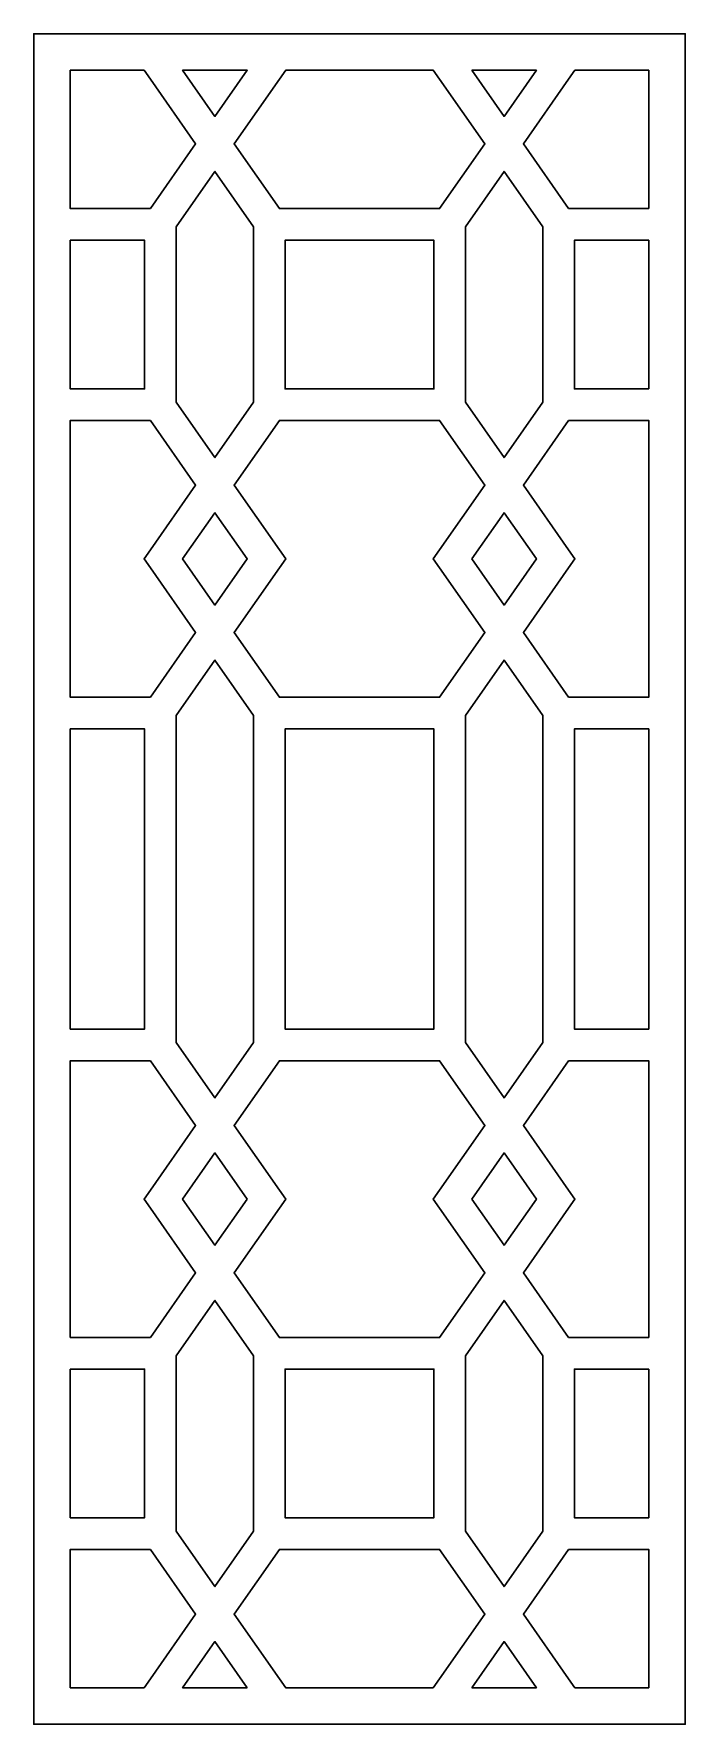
# Model space of a CAD drawing. Header units: centimetres. Extents: x -19 to -12, y -9 to 9.
import ezdxf

# ---------------------------------------------------------------- set-up
doc = ezdxf.new("R2010")
doc.units = ezdxf.units.CM
doc.header["$MEASUREMENT"] = 0
doc.layers.add('layer 1', color=7, linetype='Continuous')

msp = doc.modelspace()

# ---------------------------------------------------------------- linework, layer by layer
at = {"layer": 'layer 1', "color": 250, "lineweight": 30}
for points, knots in [([(-12.04841, 9.00077), (-12.04841, 9.00077), (-12.0484, -9.00021), (-12.0484, -9.00021), (-12.0484, -9.00021), (-12.0484, -9.00021), (-18.98198, -9.00021), (-18.98198, -9.00021), (-18.98198, -9.00021), (-18.98198, -9.00021), (-18.98198, 9.00077), (-18.98198, 9.00077), (-18.98198, 9.00077), (-18.98198, 9.00077), (-12.0484, 9.00077), (-12.0484, 9.00077), (-12.0484, 9.00077), (-12.0484, 9.00077), (-12.04841, 9.00077), (-12.04841, 9.00077)], [0, 0, 0, 0, 0.16666667, 0.16666667, 0.16666667, 0.16666667, 0.33333333, 0.33333333, 0.33333333, 0.33333333, 0.5, 0.5, 0.5, 0.5, 0.66666667, 0.66666667, 0.66666667, 0.66666667, 1, 1, 1, 1]), ([(-17.80864, 8.61314), (-17.80864, 8.61314), (-17.74133, 8.51688), (-17.74133, 8.51688), (-17.74133, 8.51688), (-17.74133, 8.51688), (-17.25974, 7.82818), (-17.25974, 7.82818), (-17.25974, 7.82818), (-17.25974, 7.82818), (-17.7417, 7.13898), (-17.7417, 7.13898), (-17.7417, 7.13898), (-17.7417, 7.13898), (-18.59435, 7.13898), (-18.59435, 7.13898), (-18.59435, 7.13898), (-18.59435, 7.13898), (-18.59435, 8.61314), (-18.59435, 8.61314), (-18.59435, 8.61314), (-18.59435, 8.61314), (-17.80864, 8.61314), (-17.80864, 8.61314)], [0, 0, 0, 0, 0.14285714, 0.14285714, 0.14285714, 0.14285714, 0.28571429, 0.28571429, 0.28571429, 0.28571429, 0.42857143, 0.42857143, 0.42857143, 0.42857143, 0.57142857, 0.57142857, 0.57142857, 0.57142857, 0.71428571, 0.71428571, 0.71428571, 0.71428571, 1, 1, 1, 1]), ([(-16.71084, 8.61314), (-16.71084, 8.61314), (-17.05477, 8.1213), (-17.05477, 8.1213), (-17.05477, 8.1213), (-17.05477, 8.1213), (-17.3987, 8.61314), (-17.3987, 8.61314), (-17.3987, 8.61314), (-17.3987, 8.61314), (-16.71084, 8.61314), (-16.71084, 8.61314), (-16.71084, 8.61314), (-16.71084, 8.61314), (-16.71084, 8.61314), (-16.71084, 8.61314)], [0, 0, 0, 0, 0.2, 0.2, 0.2, 0.2, 0.4, 0.4, 0.4, 0.4, 0.6, 0.6, 0.6, 0.6, 1, 1, 1, 1]), ([(-15.51519, 7.13898), (-15.51519, 7.13898), (-16.36784, 7.13898), (-16.36784, 7.13898), (-16.36784, 7.13898), (-16.36784, 7.13898), (-16.8498, 7.82818), (-16.8498, 7.82818), (-16.8498, 7.82818), (-16.8498, 7.82818), (-16.36821, 8.51688), (-16.36821, 8.51688), (-16.36821, 8.51688), (-16.36821, 8.51688), (-16.30089, 8.61314), (-16.30089, 8.61314), (-16.30089, 8.61314), (-16.30089, 8.61314), (-14.72949, 8.61314), (-14.72949, 8.61314), (-14.72949, 8.61314), (-14.72949, 8.61314), (-14.66217, 8.51688), (-14.66217, 8.51688), (-14.66217, 8.51688), (-14.66217, 8.51688), (-14.18058, 7.82818), (-14.18058, 7.82818), (-14.18058, 7.82818), (-14.18058, 7.82818), (-14.66254, 7.13898), (-14.66254, 7.13898), (-14.66254, 7.13898), (-14.66254, 7.13898), (-15.51519, 7.13898), (-15.51519, 7.13898)], [0, 0, 0, 0, 0.1, 0.1, 0.1, 0.1, 0.2, 0.2, 0.2, 0.2, 0.3, 0.3, 0.3, 0.3, 0.4, 0.4, 0.4, 0.4, 0.5, 0.5, 0.5, 0.5, 0.6, 0.6, 0.6, 0.6, 0.7, 0.7, 0.7, 0.7, 0.8, 0.8, 0.8, 0.8, 1, 1, 1, 1]), ([(-14.31955, 8.61314), (-14.31955, 8.61314), (-13.63169, 8.61314), (-13.63169, 8.61314), (-13.63169, 8.61314), (-13.63169, 8.61314), (-13.97562, 8.1213), (-13.97562, 8.1213), (-13.97562, 8.1213), (-13.97562, 8.1213), (-14.31954, 8.61314), (-14.31954, 8.61314), (-14.31954, 8.61314), (-14.31954, 8.61314), (-14.31955, 8.61314), (-14.31955, 8.61314)], [0, 0, 0, 0, 0.2, 0.2, 0.2, 0.2, 0.4, 0.4, 0.4, 0.4, 0.6, 0.6, 0.6, 0.6, 1, 1, 1, 1]), ([(-12.43603, 7.13898), (-12.43603, 7.13898), (-13.28869, 7.13898), (-13.28869, 7.13898), (-13.28869, 7.13898), (-13.28869, 7.13898), (-13.77065, 7.82818), (-13.77065, 7.82818), (-13.77065, 7.82818), (-13.77065, 7.82818), (-13.28905, 8.51688), (-13.28905, 8.51688), (-13.28905, 8.51688), (-13.28905, 8.51688), (-13.22174, 8.61314), (-13.22174, 8.61314), (-13.22174, 8.61314), (-13.22174, 8.61314), (-12.43603, 8.61314), (-12.43603, 8.61314), (-12.43603, 8.61314), (-12.43603, 8.61314), (-12.43603, 7.13898), (-12.43603, 7.13898)], [0, 0, 0, 0, 0.14285714, 0.14285714, 0.14285714, 0.14285714, 0.28571429, 0.28571429, 0.28571429, 0.28571429, 0.42857143, 0.42857143, 0.42857143, 0.42857143, 0.57142857, 0.57142857, 0.57142857, 0.57142857, 0.71428571, 0.71428571, 0.71428571, 0.71428571, 1, 1, 1, 1]), ([(-16.64286, 6.01131), (-16.64286, 6.01131), (-16.64286, 5.07661), (-16.64286, 5.07661), (-16.64286, 5.07661), (-16.64286, 5.07661), (-17.05477, 4.48756), (-17.05477, 4.48756), (-17.05477, 4.48756), (-17.05477, 4.48756), (-17.46668, 5.07661), (-17.46668, 5.07661), (-17.46668, 5.07661), (-17.46668, 5.07661), (-17.46668, 6.01131), (-17.46668, 6.01131), (-17.46668, 6.01131), (-17.46668, 6.01131), (-17.46668, 6.94601), (-17.46668, 6.94601), (-17.46668, 6.94601), (-17.46668, 6.94601), (-17.05477, 7.53507), (-17.05477, 7.53507), (-17.05477, 7.53507), (-17.05477, 7.53507), (-16.64286, 6.94601), (-16.64286, 6.94601), (-16.64286, 6.94601), (-16.64286, 6.94601), (-16.64286, 6.01131), (-16.64286, 6.01131)], [0, 0, 0, 0, 0.11111111, 0.11111111, 0.11111111, 0.11111111, 0.22222222, 0.22222222, 0.22222222, 0.22222222, 0.33333333, 0.33333333, 0.33333333, 0.33333333, 0.44444444, 0.44444444, 0.44444444, 0.44444444, 0.55555556, 0.55555556, 0.55555556, 0.55555556, 0.66666667, 0.66666667, 0.66666667, 0.66666667, 0.77777778, 0.77777778, 0.77777778, 0.77777778, 1, 1, 1, 1]), ([(-14.38752, 6.01131), (-14.38752, 6.01131), (-14.38752, 6.94601), (-14.38752, 6.94601), (-14.38752, 6.94601), (-14.38752, 6.94601), (-13.97562, 7.53507), (-13.97562, 7.53507), (-13.97562, 7.53507), (-13.97562, 7.53507), (-13.5637, 6.94601), (-13.5637, 6.94601), (-13.5637, 6.94601), (-13.5637, 6.94601), (-13.5637, 6.01131), (-13.5637, 6.01131), (-13.5637, 6.01131), (-13.5637, 6.01131), (-13.5637, 5.07661), (-13.5637, 5.07661), (-13.5637, 5.07661), (-13.5637, 5.07661), (-13.97562, 4.48756), (-13.97562, 4.48756), (-13.97562, 4.48756), (-13.97562, 4.48756), (-14.38752, 5.07661), (-14.38752, 5.07661), (-14.38752, 5.07661), (-14.38752, 5.07661), (-14.38752, 6.01131), (-14.38752, 6.01131)], [0, 0, 0, 0, 0.11111111, 0.11111111, 0.11111111, 0.11111111, 0.22222222, 0.22222222, 0.22222222, 0.22222222, 0.33333333, 0.33333333, 0.33333333, 0.33333333, 0.44444444, 0.44444444, 0.44444444, 0.44444444, 0.55555556, 0.55555556, 0.55555556, 0.55555556, 0.66666667, 0.66666667, 0.66666667, 0.66666667, 0.77777778, 0.77777778, 0.77777778, 0.77777778, 1, 1, 1, 1]), ([(-18.59435, 5.2196), (-18.59435, 5.2196), (-18.59435, 6.80303), (-18.59435, 6.80303), (-18.59435, 6.80303), (-18.59435, 6.80303), (-17.80264, 6.80303), (-17.80264, 6.80303), (-17.80264, 6.80303), (-17.80264, 6.80303), (-17.80264, 6.01131), (-17.80264, 6.01131), (-17.80264, 6.01131), (-17.80264, 6.01131), (-17.80264, 5.2196), (-17.80264, 5.2196), (-17.80264, 5.2196), (-17.80264, 5.2196), (-18.59435, 5.2196), (-18.59435, 5.2196), (-18.59435, 5.2196), (-18.59435, 5.2196), (-18.59435, 5.2196), (-18.59435, 5.2196)], [0, 0, 0, 0, 0.14285714, 0.14285714, 0.14285714, 0.14285714, 0.28571429, 0.28571429, 0.28571429, 0.28571429, 0.42857143, 0.42857143, 0.42857143, 0.42857143, 0.57142857, 0.57142857, 0.57142857, 0.57142857, 0.71428571, 0.71428571, 0.71428571, 0.71428571, 1, 1, 1, 1]), ([(-15.51519, 6.80303), (-15.51519, 6.80303), (-16.30691, 6.80303), (-16.30691, 6.80303), (-16.30691, 6.80303), (-16.30691, 6.80303), (-16.30691, 6.01131), (-16.30691, 6.01131), (-16.30691, 6.01131), (-16.30691, 6.01131), (-16.30691, 5.2196), (-16.30691, 5.2196), (-16.30691, 5.2196), (-16.30691, 5.2196), (-15.51519, 5.2196), (-15.51519, 5.2196), (-15.51519, 5.2196), (-15.51519, 5.2196), (-14.72348, 5.2196), (-14.72348, 5.2196), (-14.72348, 5.2196), (-14.72348, 5.2196), (-14.72348, 6.01131), (-14.72348, 6.01131), (-14.72348, 6.01131), (-14.72348, 6.01131), (-14.72348, 6.80303), (-14.72348, 6.80303), (-14.72348, 6.80303), (-14.72348, 6.80303), (-15.51519, 6.80303), (-15.51519, 6.80303)], [0, 0, 0, 0, 0.11111111, 0.11111111, 0.11111111, 0.11111111, 0.22222222, 0.22222222, 0.22222222, 0.22222222, 0.33333333, 0.33333333, 0.33333333, 0.33333333, 0.44444444, 0.44444444, 0.44444444, 0.44444444, 0.55555556, 0.55555556, 0.55555556, 0.55555556, 0.66666667, 0.66666667, 0.66666667, 0.66666667, 0.77777778, 0.77777778, 0.77777778, 0.77777778, 1, 1, 1, 1]), ([(-12.43603, 5.2196), (-12.43603, 5.2196), (-12.43603, 6.80303), (-12.43603, 6.80303), (-12.43603, 6.80303), (-12.43603, 6.80303), (-13.22775, 6.80303), (-13.22775, 6.80303), (-13.22775, 6.80303), (-13.22775, 6.80303), (-13.22775, 6.01131), (-13.22775, 6.01131), (-13.22775, 6.01131), (-13.22775, 6.01131), (-13.22775, 5.2196), (-13.22775, 5.2196), (-13.22775, 5.2196), (-13.22775, 5.2196), (-12.43603, 5.2196), (-12.43603, 5.2196)], [0, 0, 0, 0, 0.16666667, 0.16666667, 0.16666667, 0.16666667, 0.33333333, 0.33333333, 0.33333333, 0.33333333, 0.5, 0.5, 0.5, 0.5, 0.66666667, 0.66666667, 0.66666667, 0.66666667, 1, 1, 1, 1]), ([(-18.59435, 4.88365), (-18.59435, 4.88365), (-18.59435, 1.93532), (-18.59435, 1.93532), (-18.59435, 1.93532), (-18.59435, 1.93532), (-17.7417, 1.93532), (-17.7417, 1.93532), (-17.7417, 1.93532), (-17.7417, 1.93532), (-17.25974, 2.62453), (-17.25974, 2.62453), (-17.25974, 2.62453), (-17.25974, 2.62453), (-17.74133, 3.31322), (-17.74133, 3.31322), (-17.74133, 3.31322), (-17.74133, 3.31322), (-17.80864, 3.40949), (-17.80864, 3.40949), (-17.80864, 3.40949), (-17.80864, 3.40949), (-17.74133, 3.50575), (-17.74133, 3.50575), (-17.74133, 3.50575), (-17.74133, 3.50575), (-17.25974, 4.19444), (-17.25974, 4.19444), (-17.25974, 4.19444), (-17.25974, 4.19444), (-17.7417, 4.88365), (-17.7417, 4.88365), (-17.7417, 4.88365), (-17.7417, 4.88365), (-18.59435, 4.88365), (-18.59435, 4.88365), (-18.59435, 4.88365), (-18.59435, 4.88365), (-18.59435, 4.88365), (-18.59435, 4.88365)], [0, 0, 0, 0, 0.09090909, 0.09090909, 0.09090909, 0.09090909, 0.18181818, 0.18181818, 0.18181818, 0.18181818, 0.27272727, 0.27272727, 0.27272727, 0.27272727, 0.36363636, 0.36363636, 0.36363636, 0.36363636, 0.45454545, 0.45454545, 0.45454545, 0.45454545, 0.54545455, 0.54545455, 0.54545455, 0.54545455, 0.63636364, 0.63636364, 0.63636364, 0.63636364, 0.72727273, 0.72727273, 0.72727273, 0.72727273, 0.81818182, 0.81818182, 0.81818182, 0.81818182, 1, 1, 1, 1]), ([(-15.51519, 1.93532), (-15.51519, 1.93532), (-14.66254, 1.93532), (-14.66254, 1.93532), (-14.66254, 1.93532), (-14.66254, 1.93532), (-14.18058, 2.62453), (-14.18058, 2.62453), (-14.18058, 2.62453), (-14.18058, 2.62453), (-14.66217, 3.31322), (-14.66217, 3.31322), (-14.66217, 3.31322), (-14.66217, 3.31322), (-14.72949, 3.40948), (-14.72949, 3.40948), (-14.72949, 3.40948), (-14.72949, 3.40948), (-14.66217, 3.50575), (-14.66217, 3.50575), (-14.66217, 3.50575), (-14.66217, 3.50575), (-14.18058, 4.19444), (-14.18058, 4.19444), (-14.18058, 4.19444), (-14.18058, 4.19444), (-14.66254, 4.88365), (-14.66254, 4.88365), (-14.66254, 4.88365), (-14.66254, 4.88365), (-15.51519, 4.88365), (-15.51519, 4.88365), (-15.51519, 4.88365), (-15.51519, 4.88365), (-16.36784, 4.88365), (-16.36784, 4.88365), (-16.36784, 4.88365), (-16.36784, 4.88365), (-16.8498, 4.19444), (-16.8498, 4.19444), (-16.8498, 4.19444), (-16.8498, 4.19444), (-16.36821, 3.50575), (-16.36821, 3.50575), (-16.36821, 3.50575), (-16.36821, 3.50575), (-16.30089, 3.40948), (-16.30089, 3.40948), (-16.30089, 3.40948), (-16.30089, 3.40948), (-16.36821, 3.31322), (-16.36821, 3.31322), (-16.36821, 3.31322), (-16.36821, 3.31322), (-16.8498, 2.62453), (-16.8498, 2.62453), (-16.8498, 2.62453), (-16.8498, 2.62453), (-16.36784, 1.93532), (-16.36784, 1.93532), (-16.36784, 1.93532), (-16.36784, 1.93532), (-15.51519, 1.93532), (-15.51519, 1.93532)], [0, 0, 0, 0, 0.05882353, 0.05882353, 0.05882353, 0.05882353, 0.11764706, 0.11764706, 0.11764706, 0.11764706, 0.17647059, 0.17647059, 0.17647059, 0.17647059, 0.23529412, 0.23529412, 0.23529412, 0.23529412, 0.29411765, 0.29411765, 0.29411765, 0.29411765, 0.35294118, 0.35294118, 0.35294118, 0.35294118, 0.41176471, 0.41176471, 0.41176471, 0.41176471, 0.47058824, 0.47058824, 0.47058824, 0.47058824, 0.52941176, 0.52941176, 0.52941176, 0.52941176, 0.58823529, 0.58823529, 0.58823529, 0.58823529, 0.64705882, 0.64705882, 0.64705882, 0.64705882, 0.70588235, 0.70588235, 0.70588235, 0.70588235, 0.76470588, 0.76470588, 0.76470588, 0.76470588, 0.82352941, 0.82352941, 0.82352941, 0.82352941, 0.88235294, 0.88235294, 0.88235294, 0.88235294, 1, 1, 1, 1]), ([(-12.43603, 4.88365), (-12.43603, 4.88365), (-12.43603, 1.93532), (-12.43603, 1.93532), (-12.43603, 1.93532), (-12.43603, 1.93532), (-13.28869, 1.93532), (-13.28869, 1.93532), (-13.28869, 1.93532), (-13.28869, 1.93532), (-13.77065, 2.62453), (-13.77065, 2.62453), (-13.77065, 2.62453), (-13.77065, 2.62453), (-13.28905, 3.31322), (-13.28905, 3.31322), (-13.28905, 3.31322), (-13.28905, 3.31322), (-13.22174, 3.40949), (-13.22174, 3.40949), (-13.22174, 3.40949), (-13.22174, 3.40949), (-13.28905, 3.50575), (-13.28905, 3.50575), (-13.28905, 3.50575), (-13.28905, 3.50575), (-13.77065, 4.19444), (-13.77065, 4.19444), (-13.77065, 4.19444), (-13.77065, 4.19444), (-13.28869, 4.88365), (-13.28869, 4.88365), (-13.28869, 4.88365), (-13.28869, 4.88365), (-12.43603, 4.88365), (-12.43603, 4.88365), (-12.43603, 4.88365), (-12.43603, 4.88365), (-12.43603, 4.88365), (-12.43603, 4.88365)], [0, 0, 0, 0, 0.09090909, 0.09090909, 0.09090909, 0.09090909, 0.18181818, 0.18181818, 0.18181818, 0.18181818, 0.27272727, 0.27272727, 0.27272727, 0.27272727, 0.36363636, 0.36363636, 0.36363636, 0.36363636, 0.45454545, 0.45454545, 0.45454545, 0.45454545, 0.54545455, 0.54545455, 0.54545455, 0.54545455, 0.63636364, 0.63636364, 0.63636364, 0.63636364, 0.72727273, 0.72727273, 0.72727273, 0.72727273, 0.81818182, 0.81818182, 0.81818182, 0.81818182, 1, 1, 1, 1]), ([(-16.71084, 3.40949), (-16.71084, 3.40949), (-17.05477, 2.91765), (-17.05477, 2.91765), (-17.05477, 2.91765), (-17.05477, 2.91765), (-17.3987, 3.40949), (-17.3987, 3.40949), (-17.3987, 3.40949), (-17.3987, 3.40949), (-17.05477, 3.90132), (-17.05477, 3.90132), (-17.05477, 3.90132), (-17.05477, 3.90132), (-16.71084, 3.40949), (-16.71084, 3.40949), (-16.71084, 3.40949), (-16.71084, 3.40949), (-16.71084, 3.40949), (-16.71084, 3.40949)], [0, 0, 0, 0, 0.16666667, 0.16666667, 0.16666667, 0.16666667, 0.33333333, 0.33333333, 0.33333333, 0.33333333, 0.5, 0.5, 0.5, 0.5, 0.66666667, 0.66666667, 0.66666667, 0.66666667, 1, 1, 1, 1]), ([(-14.31955, 3.40949), (-14.31955, 3.40949), (-13.97562, 2.91765), (-13.97562, 2.91765), (-13.97562, 2.91765), (-13.97562, 2.91765), (-13.63169, 3.40949), (-13.63169, 3.40949), (-13.63169, 3.40949), (-13.63169, 3.40949), (-13.97562, 3.90132), (-13.97562, 3.90132), (-13.97562, 3.90132), (-13.97562, 3.90132), (-14.31954, 3.40949), (-14.31954, 3.40949), (-14.31954, 3.40949), (-14.31954, 3.40949), (-14.31955, 3.40949), (-14.31955, 3.40949)], [0, 0, 0, 0, 0.16666667, 0.16666667, 0.16666667, 0.16666667, 0.33333333, 0.33333333, 0.33333333, 0.33333333, 0.5, 0.5, 0.5, 0.5, 0.66666667, 0.66666667, 0.66666667, 0.66666667, 1, 1, 1, 1]), ([(-17.46668, 0.00027), (-17.46668, 0.00027), (-17.46668, -1.7418), (-17.46668, -1.7418), (-17.46668, -1.7418), (-17.46668, -1.7418), (-17.05477, -2.33086), (-17.05477, -2.33086), (-17.05477, -2.33086), (-17.05477, -2.33086), (-16.64286, -1.74181), (-16.64286, -1.74181), (-16.64286, -1.74181), (-16.64286, -1.74181), (-16.64286, 0.00027), (-16.64286, 0.00027), (-16.64286, 0.00027), (-16.64286, 0.00027), (-16.64286, 1.74237), (-16.64286, 1.74237), (-16.64286, 1.74237), (-16.64286, 1.74237), (-17.05477, 2.33141), (-17.05477, 2.33141), (-17.05477, 2.33141), (-17.05477, 2.33141), (-17.46668, 1.74237), (-17.46668, 1.74237), (-17.46668, 1.74237), (-17.46668, 1.74237), (-17.46668, 0.00027), (-17.46668, 0.00027)], [0, 0, 0, 0, 0.11111111, 0.11111111, 0.11111111, 0.11111111, 0.22222222, 0.22222222, 0.22222222, 0.22222222, 0.33333333, 0.33333333, 0.33333333, 0.33333333, 0.44444444, 0.44444444, 0.44444444, 0.44444444, 0.55555556, 0.55555556, 0.55555556, 0.55555556, 0.66666667, 0.66666667, 0.66666667, 0.66666667, 0.77777778, 0.77777778, 0.77777778, 0.77777778, 1, 1, 1, 1]), ([(-13.5637, 0.00027), (-13.5637, 0.00027), (-13.5637, -1.7418), (-13.5637, -1.7418), (-13.5637, -1.7418), (-13.5637, -1.7418), (-13.97562, -2.33086), (-13.97562, -2.33086), (-13.97562, -2.33086), (-13.97562, -2.33086), (-14.38752, -1.74181), (-14.38752, -1.74181), (-14.38752, -1.74181), (-14.38752, -1.74181), (-14.38752, 0.00027), (-14.38752, 0.00027), (-14.38752, 0.00027), (-14.38752, 0.00027), (-14.38752, 1.74237), (-14.38752, 1.74237), (-14.38752, 1.74237), (-14.38752, 1.74237), (-13.97562, 2.33141), (-13.97562, 2.33141), (-13.97562, 2.33141), (-13.97562, 2.33141), (-13.5637, 1.74237), (-13.5637, 1.74237), (-13.5637, 1.74237), (-13.5637, 1.74237), (-13.5637, 0.00027), (-13.5637, 0.00027)], [0, 0, 0, 0, 0.11111111, 0.11111111, 0.11111111, 0.11111111, 0.22222222, 0.22222222, 0.22222222, 0.22222222, 0.33333333, 0.33333333, 0.33333333, 0.33333333, 0.44444444, 0.44444444, 0.44444444, 0.44444444, 0.55555556, 0.55555556, 0.55555556, 0.55555556, 0.66666667, 0.66666667, 0.66666667, 0.66666667, 0.77777778, 0.77777778, 0.77777778, 0.77777778, 1, 1, 1, 1]), ([(-18.59435, -1.59882), (-18.59435, -1.59882), (-17.80263, -1.59882), (-17.80263, -1.59882), (-17.80263, -1.59882), (-17.80263, -1.59882), (-17.80264, 0.00027), (-17.80264, 0.00027), (-17.80264, 0.00027), (-17.80264, 0.00027), (-17.80263, 1.59937), (-17.80263, 1.59937), (-17.80263, 1.59937), (-17.80263, 1.59937), (-18.59435, 1.59937), (-18.59435, 1.59937), (-18.59435, 1.59937), (-18.59435, 1.59937), (-18.59435, -1.59882), (-18.59435, -1.59882)], [0, 0, 0, 0, 0.16666667, 0.16666667, 0.16666667, 0.16666667, 0.33333333, 0.33333333, 0.33333333, 0.33333333, 0.5, 0.5, 0.5, 0.5, 0.66666667, 0.66666667, 0.66666667, 0.66666667, 1, 1, 1, 1]), ([(-16.3069, 0.00027), (-16.3069, 0.00027), (-16.30691, -1.59882), (-16.30691, -1.59882), (-16.30691, -1.59882), (-16.30691, -1.59882), (-15.51519, -1.59882), (-15.51519, -1.59882), (-15.51519, -1.59882), (-15.51519, -1.59882), (-14.72348, -1.59882), (-14.72348, -1.59882), (-14.72348, -1.59882), (-14.72348, -1.59882), (-14.72348, 0.00027), (-14.72348, 0.00027), (-14.72348, 0.00027), (-14.72348, 0.00027), (-14.72348, 1.59937), (-14.72348, 1.59937), (-14.72348, 1.59937), (-14.72348, 1.59937), (-15.51519, 1.59937), (-15.51519, 1.59937), (-15.51519, 1.59937), (-15.51519, 1.59937), (-16.30691, 1.59937), (-16.30691, 1.59937), (-16.30691, 1.59937), (-16.30691, 1.59937), (-16.30691, 0.00027), (-16.30691, 0.00027), (-16.30691, 0.00027), (-16.30691, 0.00027), (-16.3069, 0.00027), (-16.3069, 0.00027)], [0, 0, 0, 0, 0.1, 0.1, 0.1, 0.1, 0.2, 0.2, 0.2, 0.2, 0.3, 0.3, 0.3, 0.3, 0.4, 0.4, 0.4, 0.4, 0.5, 0.5, 0.5, 0.5, 0.6, 0.6, 0.6, 0.6, 0.7, 0.7, 0.7, 0.7, 0.8, 0.8, 0.8, 0.8, 1, 1, 1, 1]), ([(-12.43603, 1.59937), (-12.43603, 1.59937), (-12.43603, -1.59882), (-12.43603, -1.59882), (-12.43603, -1.59882), (-12.43603, -1.59882), (-13.22776, -1.59882), (-13.22776, -1.59882), (-13.22776, -1.59882), (-13.22776, -1.59882), (-13.22775, 0.00027), (-13.22775, 0.00027), (-13.22775, 0.00027), (-13.22775, 0.00027), (-13.22776, 1.59937), (-13.22776, 1.59937), (-13.22776, 1.59937), (-13.22776, 1.59937), (-12.43603, 1.59937), (-12.43603, 1.59937)], [0, 0, 0, 0, 0.16666667, 0.16666667, 0.16666667, 0.16666667, 0.33333333, 0.33333333, 0.33333333, 0.33333333, 0.5, 0.5, 0.5, 0.5, 0.66666667, 0.66666667, 0.66666667, 0.66666667, 1, 1, 1, 1]), ([(-18.59435, -4.8831), (-18.59435, -4.8831), (-18.59435, -1.93477), (-18.59435, -1.93477), (-18.59435, -1.93477), (-18.59435, -1.93477), (-17.7417, -1.93477), (-17.7417, -1.93477), (-17.7417, -1.93477), (-17.7417, -1.93477), (-17.25974, -2.62397), (-17.25974, -2.62397), (-17.25974, -2.62397), (-17.25974, -2.62397), (-17.74133, -3.31268), (-17.74133, -3.31268), (-17.74133, -3.31268), (-17.74133, -3.31268), (-17.80864, -3.40893), (-17.80864, -3.40893), (-17.80864, -3.40893), (-17.80864, -3.40893), (-17.74133, -3.50519), (-17.74133, -3.50519), (-17.74133, -3.50519), (-17.74133, -3.50519), (-17.25974, -4.19388), (-17.25974, -4.19388), (-17.25974, -4.19388), (-17.25974, -4.19388), (-17.7417, -4.8831), (-17.7417, -4.8831), (-17.7417, -4.8831), (-17.7417, -4.8831), (-18.59435, -4.8831), (-18.59435, -4.8831)], [0, 0, 0, 0, 0.1, 0.1, 0.1, 0.1, 0.2, 0.2, 0.2, 0.2, 0.3, 0.3, 0.3, 0.3, 0.4, 0.4, 0.4, 0.4, 0.5, 0.5, 0.5, 0.5, 0.6, 0.6, 0.6, 0.6, 0.7, 0.7, 0.7, 0.7, 0.8, 0.8, 0.8, 0.8, 1, 1, 1, 1]), ([(-15.51519, -1.93477), (-15.51519, -1.93477), (-16.36784, -1.93477), (-16.36784, -1.93477), (-16.36784, -1.93477), (-16.36784, -1.93477), (-16.8498, -2.62397), (-16.8498, -2.62397), (-16.8498, -2.62397), (-16.8498, -2.62397), (-16.36821, -3.31268), (-16.36821, -3.31268), (-16.36821, -3.31268), (-16.36821, -3.31268), (-16.30089, -3.40893), (-16.30089, -3.40893), (-16.30089, -3.40893), (-16.30089, -3.40893), (-16.36821, -3.50519), (-16.36821, -3.50519), (-16.36821, -3.50519), (-16.36821, -3.50519), (-16.8498, -4.19388), (-16.8498, -4.19388), (-16.8498, -4.19388), (-16.8498, -4.19388), (-16.36784, -4.8831), (-16.36784, -4.8831), (-16.36784, -4.8831), (-16.36784, -4.8831), (-15.51519, -4.8831), (-15.51519, -4.8831), (-15.51519, -4.8831), (-15.51519, -4.8831), (-14.66254, -4.8831), (-14.66254, -4.8831), (-14.66254, -4.8831), (-14.66254, -4.8831), (-14.18058, -4.19388), (-14.18058, -4.19388), (-14.18058, -4.19388), (-14.18058, -4.19388), (-14.66217, -3.50519), (-14.66217, -3.50519), (-14.66217, -3.50519), (-14.66217, -3.50519), (-14.72949, -3.40893), (-14.72949, -3.40893), (-14.72949, -3.40893), (-14.72949, -3.40893), (-14.66217, -3.31268), (-14.66217, -3.31268), (-14.66217, -3.31268), (-14.66217, -3.31268), (-14.18058, -2.62397), (-14.18058, -2.62397), (-14.18058, -2.62397), (-14.18058, -2.62397), (-14.66254, -1.93477), (-14.66254, -1.93477), (-14.66254, -1.93477), (-14.66254, -1.93477), (-15.51519, -1.93477), (-15.51519, -1.93477)], [0, 0, 0, 0, 0.05882353, 0.05882353, 0.05882353, 0.05882353, 0.11764706, 0.11764706, 0.11764706, 0.11764706, 0.17647059, 0.17647059, 0.17647059, 0.17647059, 0.23529412, 0.23529412, 0.23529412, 0.23529412, 0.29411765, 0.29411765, 0.29411765, 0.29411765, 0.35294118, 0.35294118, 0.35294118, 0.35294118, 0.41176471, 0.41176471, 0.41176471, 0.41176471, 0.47058824, 0.47058824, 0.47058824, 0.47058824, 0.52941176, 0.52941176, 0.52941176, 0.52941176, 0.58823529, 0.58823529, 0.58823529, 0.58823529, 0.64705882, 0.64705882, 0.64705882, 0.64705882, 0.70588235, 0.70588235, 0.70588235, 0.70588235, 0.76470588, 0.76470588, 0.76470588, 0.76470588, 0.82352941, 0.82352941, 0.82352941, 0.82352941, 0.88235294, 0.88235294, 0.88235294, 0.88235294, 1, 1, 1, 1]), ([(-12.43603, -4.8831), (-12.43603, -4.8831), (-12.43603, -1.93477), (-12.43603, -1.93477), (-12.43603, -1.93477), (-12.43603, -1.93477), (-13.28869, -1.93477), (-13.28869, -1.93477), (-13.28869, -1.93477), (-13.28869, -1.93477), (-13.77065, -2.62397), (-13.77065, -2.62397), (-13.77065, -2.62397), (-13.77065, -2.62397), (-13.28905, -3.31268), (-13.28905, -3.31268), (-13.28905, -3.31268), (-13.28905, -3.31268), (-13.22174, -3.40893), (-13.22174, -3.40893), (-13.22174, -3.40893), (-13.22174, -3.40893), (-13.28905, -3.50519), (-13.28905, -3.50519), (-13.28905, -3.50519), (-13.28905, -3.50519), (-13.77065, -4.19388), (-13.77065, -4.19388), (-13.77065, -4.19388), (-13.77065, -4.19388), (-13.28869, -4.8831), (-13.28869, -4.8831), (-13.28869, -4.8831), (-13.28869, -4.8831), (-12.43603, -4.8831), (-12.43603, -4.8831)], [0, 0, 0, 0, 0.1, 0.1, 0.1, 0.1, 0.2, 0.2, 0.2, 0.2, 0.3, 0.3, 0.3, 0.3, 0.4, 0.4, 0.4, 0.4, 0.5, 0.5, 0.5, 0.5, 0.6, 0.6, 0.6, 0.6, 0.7, 0.7, 0.7, 0.7, 0.8, 0.8, 0.8, 0.8, 1, 1, 1, 1]), ([(-16.71084, -3.40893), (-16.71084, -3.40893), (-17.05477, -2.91709), (-17.05477, -2.91709), (-17.05477, -2.91709), (-17.05477, -2.91709), (-17.3987, -3.40893), (-17.3987, -3.40893), (-17.3987, -3.40893), (-17.3987, -3.40893), (-17.05477, -3.90077), (-17.05477, -3.90077), (-17.05477, -3.90077), (-17.05477, -3.90077), (-16.71084, -3.40893), (-16.71084, -3.40893), (-16.71084, -3.40893), (-16.71084, -3.40893), (-16.71084, -3.40893), (-16.71084, -3.40893)], [0, 0, 0, 0, 0.16666667, 0.16666667, 0.16666667, 0.16666667, 0.33333333, 0.33333333, 0.33333333, 0.33333333, 0.5, 0.5, 0.5, 0.5, 0.66666667, 0.66666667, 0.66666667, 0.66666667, 1, 1, 1, 1]), ([(-14.31955, -3.40893), (-14.31955, -3.40893), (-13.97562, -2.91709), (-13.97562, -2.91709), (-13.97562, -2.91709), (-13.97562, -2.91709), (-13.63169, -3.40893), (-13.63169, -3.40893), (-13.63169, -3.40893), (-13.63169, -3.40893), (-13.97562, -3.90077), (-13.97562, -3.90077), (-13.97562, -3.90077), (-13.97562, -3.90077), (-14.31954, -3.40893), (-14.31954, -3.40893), (-14.31954, -3.40893), (-14.31954, -3.40893), (-14.31955, -3.40893), (-14.31955, -3.40893)], [0, 0, 0, 0, 0.16666667, 0.16666667, 0.16666667, 0.16666667, 0.33333333, 0.33333333, 0.33333333, 0.33333333, 0.5, 0.5, 0.5, 0.5, 0.66666667, 0.66666667, 0.66666667, 0.66666667, 1, 1, 1, 1]), ([(-16.64286, -6.01076), (-16.64286, -6.01076), (-16.64286, -6.94545), (-16.64286, -6.94545), (-16.64286, -6.94545), (-16.64286, -6.94545), (-17.05477, -7.53451), (-17.05477, -7.53451), (-17.05477, -7.53451), (-17.05477, -7.53451), (-17.46668, -6.94545), (-17.46668, -6.94545), (-17.46668, -6.94545), (-17.46668, -6.94545), (-17.46668, -6.01076), (-17.46668, -6.01076), (-17.46668, -6.01076), (-17.46668, -6.01076), (-17.46668, -5.07606), (-17.46668, -5.07606), (-17.46668, -5.07606), (-17.46668, -5.07606), (-17.05477, -4.487), (-17.05477, -4.487), (-17.05477, -4.487), (-17.05477, -4.487), (-16.64286, -5.07606), (-16.64286, -5.07606), (-16.64286, -5.07606), (-16.64286, -5.07606), (-16.64286, -6.01076), (-16.64286, -6.01076)], [0, 0, 0, 0, 0.11111111, 0.11111111, 0.11111111, 0.11111111, 0.22222222, 0.22222222, 0.22222222, 0.22222222, 0.33333333, 0.33333333, 0.33333333, 0.33333333, 0.44444444, 0.44444444, 0.44444444, 0.44444444, 0.55555556, 0.55555556, 0.55555556, 0.55555556, 0.66666667, 0.66666667, 0.66666667, 0.66666667, 0.77777778, 0.77777778, 0.77777778, 0.77777778, 1, 1, 1, 1]), ([(-14.38752, -6.01076), (-14.38752, -6.01076), (-14.38752, -6.94545), (-14.38752, -6.94545), (-14.38752, -6.94545), (-14.38752, -6.94545), (-13.97562, -7.53451), (-13.97562, -7.53451), (-13.97562, -7.53451), (-13.97562, -7.53451), (-13.5637, -6.94545), (-13.5637, -6.94545), (-13.5637, -6.94545), (-13.5637, -6.94545), (-13.5637, -6.01076), (-13.5637, -6.01076), (-13.5637, -6.01076), (-13.5637, -6.01076), (-13.5637, -5.07606), (-13.5637, -5.07606), (-13.5637, -5.07606), (-13.5637, -5.07606), (-13.97562, -4.487), (-13.97562, -4.487), (-13.97562, -4.487), (-13.97562, -4.487), (-14.38752, -5.07606), (-14.38752, -5.07606), (-14.38752, -5.07606), (-14.38752, -5.07606), (-14.38752, -6.01076), (-14.38752, -6.01076)], [0, 0, 0, 0, 0.11111111, 0.11111111, 0.11111111, 0.11111111, 0.22222222, 0.22222222, 0.22222222, 0.22222222, 0.33333333, 0.33333333, 0.33333333, 0.33333333, 0.44444444, 0.44444444, 0.44444444, 0.44444444, 0.55555556, 0.55555556, 0.55555556, 0.55555556, 0.66666667, 0.66666667, 0.66666667, 0.66666667, 0.77777778, 0.77777778, 0.77777778, 0.77777778, 1, 1, 1, 1]), ([(-18.59435, -5.21904), (-18.59435, -5.21904), (-17.80264, -5.21904), (-17.80264, -5.21904), (-17.80264, -5.21904), (-17.80264, -5.21904), (-17.80264, -6.01076), (-17.80264, -6.01076), (-17.80264, -6.01076), (-17.80264, -6.01076), (-17.80264, -6.80247), (-17.80264, -6.80247), (-17.80264, -6.80247), (-17.80264, -6.80247), (-18.59435, -6.80247), (-18.59435, -6.80247), (-18.59435, -6.80247), (-18.59435, -6.80247), (-18.59435, -5.21904), (-18.59435, -5.21904)], [0, 0, 0, 0, 0.16666667, 0.16666667, 0.16666667, 0.16666667, 0.33333333, 0.33333333, 0.33333333, 0.33333333, 0.5, 0.5, 0.5, 0.5, 0.66666667, 0.66666667, 0.66666667, 0.66666667, 1, 1, 1, 1]), ([(-16.3069, -6.01076), (-16.3069, -6.01076), (-16.30691, -6.80247), (-16.30691, -6.80247), (-16.30691, -6.80247), (-16.30691, -6.80247), (-15.51519, -6.80247), (-15.51519, -6.80247), (-15.51519, -6.80247), (-15.51519, -6.80247), (-14.72348, -6.80247), (-14.72348, -6.80247), (-14.72348, -6.80247), (-14.72348, -6.80247), (-14.72348, -6.01076), (-14.72348, -6.01076), (-14.72348, -6.01076), (-14.72348, -6.01076), (-14.72348, -5.21904), (-14.72348, -5.21904), (-14.72348, -5.21904), (-14.72348, -5.21904), (-15.51519, -5.21904), (-15.51519, -5.21904), (-15.51519, -5.21904), (-15.51519, -5.21904), (-16.30691, -5.21904), (-16.30691, -5.21904), (-16.30691, -5.21904), (-16.30691, -5.21904), (-16.30691, -6.01076), (-16.30691, -6.01076), (-16.30691, -6.01076), (-16.30691, -6.01076), (-16.3069, -6.01076), (-16.3069, -6.01076)], [0, 0, 0, 0, 0.1, 0.1, 0.1, 0.1, 0.2, 0.2, 0.2, 0.2, 0.3, 0.3, 0.3, 0.3, 0.4, 0.4, 0.4, 0.4, 0.5, 0.5, 0.5, 0.5, 0.6, 0.6, 0.6, 0.6, 0.7, 0.7, 0.7, 0.7, 0.8, 0.8, 0.8, 0.8, 1, 1, 1, 1]), ([(-12.43603, -5.21904), (-12.43603, -5.21904), (-13.22775, -5.21904), (-13.22775, -5.21904), (-13.22775, -5.21904), (-13.22775, -5.21904), (-13.22775, -6.01076), (-13.22775, -6.01076), (-13.22775, -6.01076), (-13.22775, -6.01076), (-13.22775, -6.80247), (-13.22775, -6.80247), (-13.22775, -6.80247), (-13.22775, -6.80247), (-12.43603, -6.80247), (-12.43603, -6.80247), (-12.43603, -6.80247), (-12.43603, -6.80247), (-12.43603, -5.21904), (-12.43603, -5.21904)], [0, 0, 0, 0, 0.16666667, 0.16666667, 0.16666667, 0.16666667, 0.33333333, 0.33333333, 0.33333333, 0.33333333, 0.5, 0.5, 0.5, 0.5, 0.66666667, 0.66666667, 0.66666667, 0.66666667, 1, 1, 1, 1]), ([(-17.80864, -8.61258), (-17.80864, -8.61258), (-17.74133, -8.51632), (-17.74133, -8.51632), (-17.74133, -8.51632), (-17.74133, -8.51632), (-17.25974, -7.82763), (-17.25974, -7.82763), (-17.25974, -7.82763), (-17.25974, -7.82763), (-17.7417, -7.13841), (-17.7417, -7.13841), (-17.7417, -7.13841), (-17.7417, -7.13841), (-18.59435, -7.13841), (-18.59435, -7.13841), (-18.59435, -7.13841), (-18.59435, -7.13841), (-18.59435, -8.61258), (-18.59435, -8.61258), (-18.59435, -8.61258), (-18.59435, -8.61258), (-17.80864, -8.61258), (-17.80864, -8.61258)], [0, 0, 0, 0, 0.14285714, 0.14285714, 0.14285714, 0.14285714, 0.28571429, 0.28571429, 0.28571429, 0.28571429, 0.42857143, 0.42857143, 0.42857143, 0.42857143, 0.57142857, 0.57142857, 0.57142857, 0.57142857, 0.71428571, 0.71428571, 0.71428571, 0.71428571, 1, 1, 1, 1]), ([(-14.72949, -8.61258), (-14.72949, -8.61258), (-14.66217, -8.51632), (-14.66217, -8.51632), (-14.66217, -8.51632), (-14.66217, -8.51632), (-14.18058, -7.82763), (-14.18058, -7.82763), (-14.18058, -7.82763), (-14.18058, -7.82763), (-14.66254, -7.13841), (-14.66254, -7.13841), (-14.66254, -7.13841), (-14.66254, -7.13841), (-15.51519, -7.13841), (-15.51519, -7.13841), (-15.51519, -7.13841), (-15.51519, -7.13841), (-16.36784, -7.13841), (-16.36784, -7.13841), (-16.36784, -7.13841), (-16.36784, -7.13841), (-16.8498, -7.82763), (-16.8498, -7.82763), (-16.8498, -7.82763), (-16.8498, -7.82763), (-16.36821, -8.51632), (-16.36821, -8.51632), (-16.36821, -8.51632), (-16.36821, -8.51632), (-16.30089, -8.61258), (-16.30089, -8.61258), (-16.30089, -8.61258), (-16.30089, -8.61258), (-14.72949, -8.61258), (-14.72949, -8.61258)], [0, 0, 0, 0, 0.1, 0.1, 0.1, 0.1, 0.2, 0.2, 0.2, 0.2, 0.3, 0.3, 0.3, 0.3, 0.4, 0.4, 0.4, 0.4, 0.5, 0.5, 0.5, 0.5, 0.6, 0.6, 0.6, 0.6, 0.7, 0.7, 0.7, 0.7, 0.8, 0.8, 0.8, 0.8, 1, 1, 1, 1]), ([(-12.43603, -7.13841), (-12.43603, -7.13841), (-12.43603, -8.61258), (-12.43603, -8.61258), (-12.43603, -8.61258), (-12.43603, -8.61258), (-13.22174, -8.61258), (-13.22174, -8.61258), (-13.22174, -8.61258), (-13.22174, -8.61258), (-13.28905, -8.51632), (-13.28905, -8.51632), (-13.28905, -8.51632), (-13.28905, -8.51632), (-13.77065, -7.82763), (-13.77065, -7.82763), (-13.77065, -7.82763), (-13.77065, -7.82763), (-13.28869, -7.13841), (-13.28869, -7.13841), (-13.28869, -7.13841), (-13.28869, -7.13841), (-12.43603, -7.13841), (-12.43603, -7.13841), (-12.43603, -7.13841), (-12.43603, -7.13841), (-12.43603, -7.13841), (-12.43603, -7.13841)], [0, 0, 0, 0, 0.125, 0.125, 0.125, 0.125, 0.25, 0.25, 0.25, 0.25, 0.375, 0.375, 0.375, 0.375, 0.5, 0.5, 0.5, 0.5, 0.625, 0.625, 0.625, 0.625, 0.75, 0.75, 0.75, 0.75, 1, 1, 1, 1]), ([(-16.71084, -8.61258), (-16.71084, -8.61258), (-17.3987, -8.61257), (-17.3987, -8.61257), (-17.3987, -8.61257), (-17.3987, -8.61257), (-17.05477, -8.12074), (-17.05477, -8.12074), (-17.05477, -8.12074), (-17.05477, -8.12074), (-16.71084, -8.61257), (-16.71084, -8.61257), (-16.71084, -8.61257), (-16.71084, -8.61257), (-16.71084, -8.61258), (-16.71084, -8.61258)], [0, 0, 0, 0, 0.2, 0.2, 0.2, 0.2, 0.4, 0.4, 0.4, 0.4, 0.6, 0.6, 0.6, 0.6, 1, 1, 1, 1]), ([(-14.31955, -8.61258), (-14.31955, -8.61258), (-13.63169, -8.61257), (-13.63169, -8.61257), (-13.63169, -8.61257), (-13.63169, -8.61257), (-13.97562, -8.12074), (-13.97562, -8.12074), (-13.97562, -8.12074), (-13.97562, -8.12074), (-14.31954, -8.61257), (-14.31954, -8.61257), (-14.31954, -8.61257), (-14.31954, -8.61257), (-14.31955, -8.61258), (-14.31955, -8.61258)], [0, 0, 0, 0, 0.2, 0.2, 0.2, 0.2, 0.4, 0.4, 0.4, 0.4, 0.6, 0.6, 0.6, 0.6, 1, 1, 1, 1])]:
    msp.add_open_spline(points, degree=3, knots=knots, dxfattribs=at)

doc.saveas('drawing.dxf')
